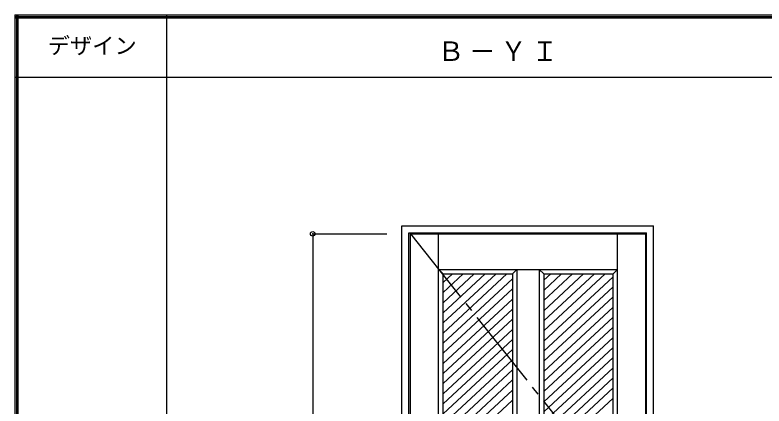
# Model space of a CAD drawing. Units: millimetres, scale not verified. Extents: x -6000 to 5700, y -4307 to 4175.
# Drawn here: x -6000 to -3477, y 2858 to 4175 of the extents above; entities that cross this region are included whole.
import ezdxf
from ezdxf.enums import TextEntityAlignment as Align

# ---------------------------------------------------------------- set-up
doc = ezdxf.new("R2010")
doc.units = ezdxf.units.MM
doc.header["$LTSCALE"] = 30
doc.header["$PDMODE"] = 32
doc.header["$PDSIZE"] = 15
doc.linetypes.add('CHAIN2', pattern=[12, 9, -1, 1, -1])
for name, color, linetype in [('0-2_扉', 7, 'Continuous'), ('0-4_枠', 3, 'Continuous'), ('0-7', 7, 'CHAIN2'), ('0-A_文字', 7, 'Continuous'), ('0-B_寸法', 7, 'Continuous'), ('0-C_ハッチ', 4, 'Continuous'), ('F-1_枠', 6, 'Continuous'), ('F-A_文字', 7, 'Continuous')]:
    doc.layers.add(name, color=color, linetype=linetype)
doc.styles.add('ＭＳ ゴシック', font='')
doc.styles.get('ＭＳ ゴシック').set_extended_font_data('MS Gothic')

msp = doc.modelspace()

# ---------------------------------------------------------------- linework, layer by layer
at = {"layer": '0-2_扉'}
for p, q in [((-4668.4, 1443), (-4668.4, 3438)), ((-4668.4, 3438), (-3875.4, 3438)), ((-4573.4, 2404.98), (-4573.4, 3438)), ((-3970.4, 1443), (-3970.4, 3438)), ((-3875.4, 1443), (-3875.4, 3438)), ((-4573.4, 3318), (-4231.9, 3318)), ((-4324.4, 3303), (-4309.4, 3318)), ((-4309.4, 3318), (-4309.4, 2243)), ((-4234.4, 3318), (-4234.4, 2243)), ((-4219.4, 3303), (-4234.11, 3317.71)), ((-4558.4, 2411.41), (-4558.4, 3303)), ((-4324.4, 3303), (-4324.4, 3015)), ((-4219.4, 3303), (-4219.4, 3015)), ((-4219.4, 3303), (-3985.4, 3303)), ((-3985.4, 2258), (-3985.4, 3303)), ((-4324.4, 3015), (-4324.4, 2258)), ((-4219.4, 3015), (-4219.4, 2258))]:
    msp.add_line(p, q, dxfattribs=at)
for points in [[(-4573.4, 3318), (-4558.4, 3303), (-4324.4, 3303)], [(-4231.9, 3318), (-3970.4, 3318), (-3985.4, 3303)]]:
    msp.add_lwpolyline(points, dxfattribs=at)
at = {"layer": '0-4_枠'}
for p, q in [((-4697.4, 3465), (-3849.4, 3465)), ((-4697.4, 1418), (-4697.4, 3465)), ((-3849.4, 1418), (-3849.4, 3465)), ((-4673.4, 3441), (-3873.4, 3441)), ((-4673.4, 1418), (-4673.4, 3441)), ((-3873.4, 1418), (-3873.4, 3441))]:
    msp.add_line(p, q, dxfattribs=at)
at = {"layer": '0-7'}
msp.add_line((-4668.4, 3438), (-3875.4, 2440.5), dxfattribs=at)
at = {"layer": '0-B_寸法', "color": 4}
for q in [(-4747.4, 3438), (-4997.4, 1443)]:
    msp.add_line((-4997.4, 3438), q, dxfattribs=at)
at = {"layer": '0-B_寸法'}
msp.add_point((-4997.4, 3438), dxfattribs=at)
at = {"layer": '0-C_ハッチ'}
for p, q in [((-4490.26, 3303), (-4558.4, 3239.9)), ((-4453.46, 3303), (-4558.4, 3205.83)), ((-4416.66, 3303), (-4558.4, 3171.76)), ((-4379.87, 3303), (-4558.4, 3137.69)), ((-4527.05, 3303), (-4558.4, 3273.97)), ((-4343.07, 3303), (-4558.4, 3103.62)), ((-4324.4, 3286.21), (-4558.4, 3069.55)), ((-4195.88, 3303), (-4219.4, 3281.22)), ((-4159.08, 3303), (-4219.4, 3247.15)), ((-4122.29, 3303), (-4219.4, 3213.08)), ((-4085.49, 3303), (-4219.4, 3179.01)), ((-4048.69, 3303), (-4219.4, 3144.94)), ((-4011.9, 3303), (-4219.4, 3110.87)), ((-3985.4, 3293.46), (-4219.4, 3076.8)), ((-3985.4, 3259.39), (-4219.4, 3042.73)), ((-4324.4, 3252.14), (-4558.4, 3035.48)), ((-4324.4, 3218.07), (-4558.4, 3001.41)), ((-3985.4, 3225.32), (-4219.4, 3008.66)), ((-4324.4, 3184), (-4558.4, 2967.33)), ((-3985.4, 3191.25), (-4219.4, 2974.58)), ((-3985.4, 3157.18), (-4219.4, 2940.51)), ((-4324.4, 3149.93), (-4558.4, 2933.26)), ((-4324.4, 3115.86), (-4558.4, 2899.19)), ((-3985.4, 3123.11), (-4219.4, 2906.44)), ((-4324.4, 3081.79), (-4558.4, 2865.12)), ((-3985.4, 3089.04), (-4219.4, 2872.37)), ((-3985.4, 3054.97), (-4219.4, 2838.3)), ((-4324.4, 3047.72), (-4558.4, 2831.05)), ((-4324.4, 3013.65), (-4558.4, 2796.98)), ((-3985.4, 3020.9), (-4219.4, 2804.23)), ((-4324.4, 2979.58), (-4558.4, 2762.91)), ((-3985.4, 2986.82), (-4219.4, 2770.16)), ((-3985.4, 2952.75), (-4219.4, 2736.09)), ((-4324.4, 2945.5), (-4558.4, 2728.84)), ((-4324.4, 2911.43), (-4558.4, 2694.77)), ((-3985.4, 2918.68), (-4219.4, 2702.02)), ((-4324.4, 2877.36), (-4558.4, 2660.7)), ((-3985.4, 2884.61), (-4219.4, 2667.94))]:
    msp.add_line(p, q, dxfattribs=at)
at = {"layer": 'F-1_枠'}
for p, q in [((-6000, 4175), (5700, 4175)), ((-6000, 4175), (-6000, -4205)), ((-6000, 4170), (5700, 4170)), ((-6000, 4165), (5700, 4165)), ((-5995, 4175), (-5995, -4205)), ((-5990, 4175), (-5990, -4205)), ((-5490, 4175), (-5490, -3790)), ((-6000, 3965), (5700, 3965))]:
    msp.add_line(p, q, dxfattribs=at)

# ---------------------------------------------------------------- texts
at = {"layer": '0-A_文字', "insert": (-4576.7, 4020), "char_height": 65.98, "attachment_point": 7, "style": 'ＭＳ ゴシック'}
msp.add_mtext('\\T1.17;Ｂ－ＹＩ', dxfattribs=at)
at = {"layer": 'F-A_文字', "style": 'ＭＳ ゴシック'}
msp.add_text('デザイン', height=54.99, dxfattribs=at).set_placement((-5890, 4027.5), align=Align.BOTTOM_LEFT)

doc.saveas('drawing.dxf')
